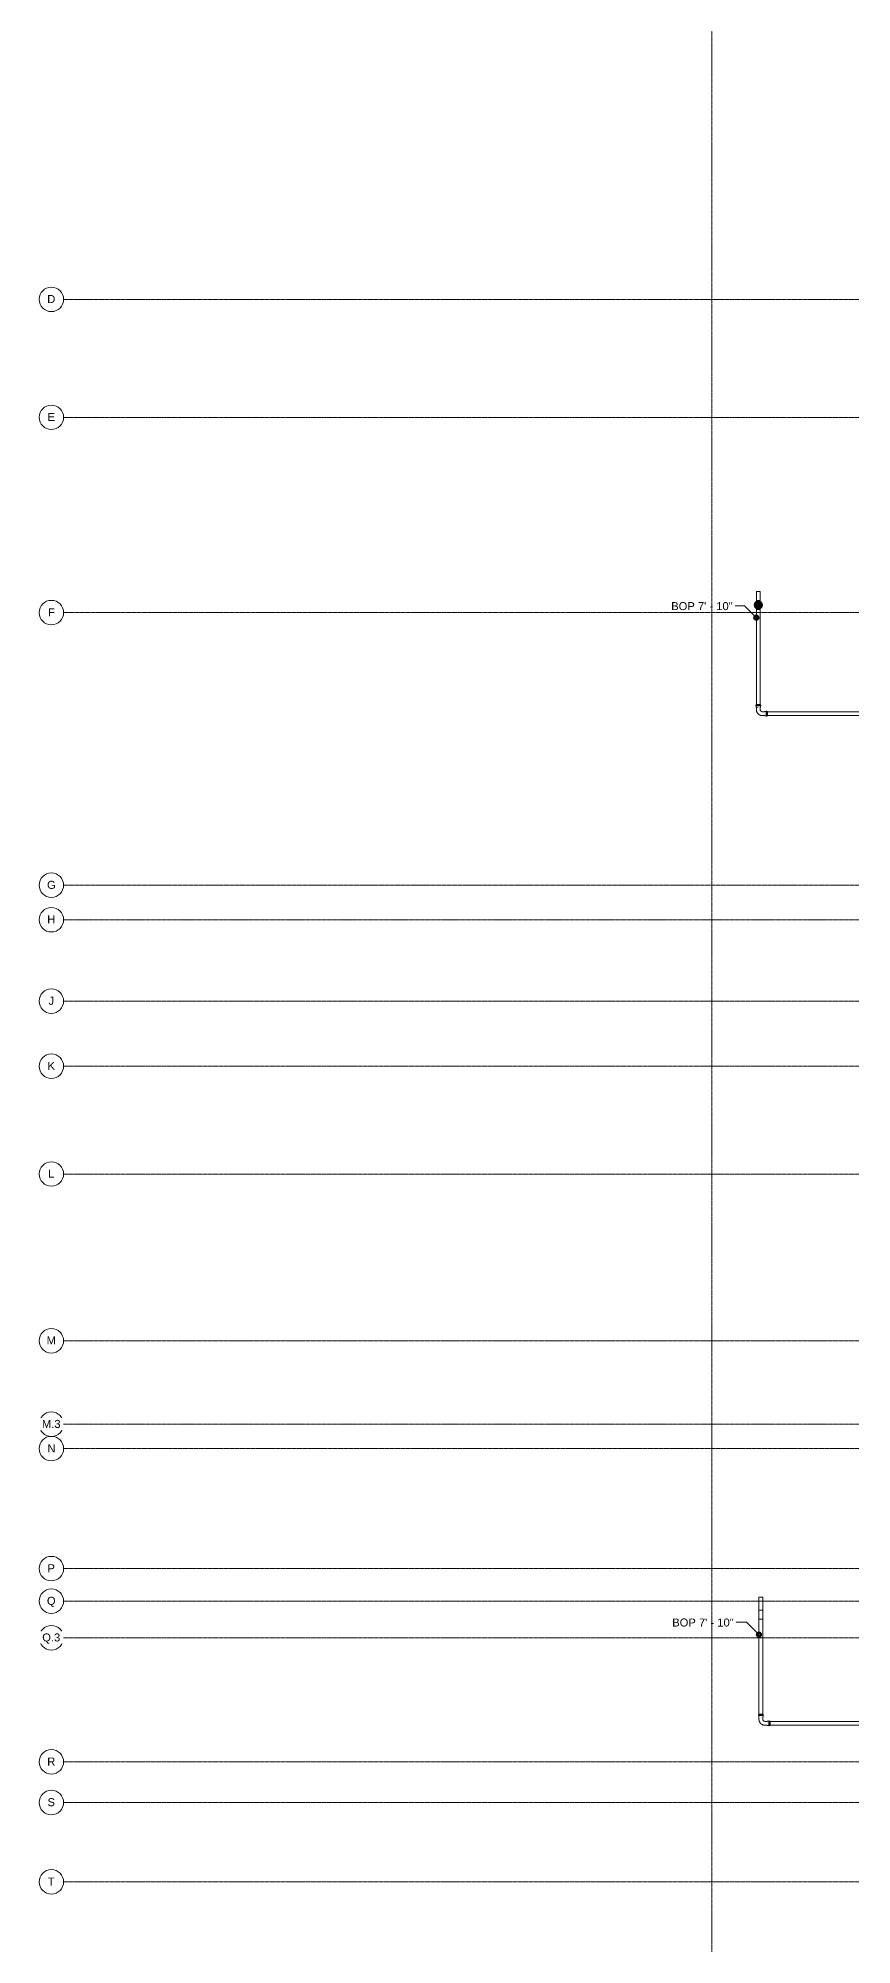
# Model space of a CAD drawing. Header units: inches. Extents: x -3679 to 241, y -496 to 1784.
# Drawn here: x -3679 to -3279, y 308 to 1245 of the extents above; entities that cross this region are included whole.
import ezdxf

# ---------------------------------------------------------------- set-up
doc = ezdxf.new("R2010")
doc.units = ezdxf.units.IN
doc.header["$MEASUREMENT"] = 0
doc.linetypes.add('Grid Line', pattern=[0.875, 0.5, -0.125, 0.125, -0.125])
for name, color, linetype, lineweight in [('A-ANNO-NOTE', 250, 'Continuous', 9), ('G-ANNO-DIMS', 251, 'Continuous', 9), ('P-PIPE', 1, 'Continuous', 9), ('S-GRID', 8, 'Continuous', 9), ('S-GRID-IDEN', 8, 'Continuous', 13)]:
    doc.layers.add(name, color=color, linetype=linetype, lineweight=lineweight)
doc.styles.add('Arial', font='arial.ttf', dxfattribs={"height": 3.934132})

# ---------------------------------------------------------------- blocks, each defined once
blk = doc.blocks.new('Victaulic-VicPress316-Elbow 90-45deg Style P568_P571 - Standard-V3-SECOND LEVEL')
at = {"layer": 'P-PIPE'}
for p, q in [((-4.17, 1.06), (-4.55, 1.06)), ((-4.55, 1.06), (-4.55, -1.06)), ((-4.17, -1.06), (-4.17, 1.06)), ((-3.29, 1.06), (-3.85, 1.06)), ((-3.85, -1.06), (-3.85, 1.06)), ((-2.02, 0.95), (-3.12, 0.95)), ((-3.07, 0.75), (-3.07, 0.77)), ((-3.07, 0.29), (-3.07, 0.31)), ((-1.06, 4.55), (-1.06, 4.17)), ((1.06, 4.55), (-1.06, 4.55)), ((-1.06, 4.17), (1.06, 4.17)), ((-1.06, 3.85), (-1.06, 3.29)), ((-1.06, 3.85), (1.06, 3.85)), ((-0.95, 3.13), (-0.95, 2.02)), ((-0.77, 3.07), (-0.75, 3.07)), ((-0.31, 3.07), (-0.29, 3.07)), ((0.29, 3.07), (0.31, 3.07)), ((0.75, 3.07), (0.77, 3.07)), ((0.95, 2.02), (0.95, 3.12)), ((1.06, 4.17), (1.06, 4.55)), ((1.06, 3.29), (1.06, 3.85)), ((-4.55, -1.06), (-4.17, -1.06)), ((-3.85, -1.06), (-3.29, -1.06)), ((-3.14, -0.95), (-2.02, -0.95)), ((-3.07, -0.31), (-3.07, -0.29)), ((-3.07, -0.77), (-3.07, -0.75))]:
    blk.add_line(p, q, dxfattribs=at)
at = {"layer": 'P-PIPE', "flags": 128}
for points in [[(-4.17, 1.06), (-4.17, 1.07), (-4.17, 1.07), (-4.17, 1.08), (-4.17, 1.09), (-4.17, 1.09), (-4.17, 1.1), (-4.17, 1.1), (-4.17, 1.11), (-4.16, 1.12), (-4.16, 1.12), (-4.16, 1.13), (-4.16, 1.13), (-4.15, 1.14), (-4.15, 1.15), (-4.15, 1.15), (-4.14, 1.16), (-4.14, 1.16), (-4.13, 1.17), (-4.13, 1.17), (-4.12, 1.18), (-4.12, 1.18), (-4.11, 1.19), (-4.11, 1.19), (-4.1, 1.19), (-4.1, 1.2), (-4.09, 1.2), (-4.09, 1.2), (-4.08, 1.21), (-4.08, 1.21), (-4.07, 1.21), (-4.06, 1.21), (-4.06, 1.22), (-4.05, 1.22), (-4.04, 1.22), (-4.04, 1.22), (-4.03, 1.22), (-4.02, 1.22), (-4.02, 1.22), (-4.01, 1.22), (-4.01, 1.22), (-4, 1.22), (-3.99, 1.22), (-3.99, 1.22), (-3.98, 1.22), (-3.97, 1.22), (-3.97, 1.22), (-3.96, 1.22), (-3.95, 1.21), (-3.95, 1.21), (-3.94, 1.21), (-3.94, 1.21), (-3.93, 1.2), (-3.92, 1.2), (-3.92, 1.2), (-3.91, 1.19), (-3.91, 1.19), (-3.9, 1.18), (-3.9, 1.18), (-3.89, 1.17), (-3.89, 1.17), (-3.88, 1.17), (-3.88, 1.16), (-3.88, 1.15), (-3.87, 1.15), (-3.87, 1.14), (-3.87, 1.14), (-3.86, 1.13), (-3.86, 1.13), (-3.86, 1.12), (-3.86, 1.11), (-3.85, 1.11), (-3.85, 1.1), (-3.85, 1.1), (-3.85, 1.09), (-3.85, 1.08), (-3.85, 1.08), (-3.85, 1.07), (-3.85, 1.06), (-3.85, 1.06)], [(-4.17, 1.06), (-4.17, 1.06), (-4.17, 1.06), (-4.17, 1.05), (-4.17, 1.05), (-4.17, 1.04), (-4.17, 1.03), (-4.17, 1.02), (-4.17, 1.01), (-4.17, 0.99), (-4.17, 0.98), (-4.17, 0.96), (-4.17, 0.94), (-4.17, 0.92), (-4.17, 0.9), (-4.17, 0.87), (-4.17, 0.85), (-4.17, 0.82), (-4.17, 0.8), (-4.17, 0.77), (-4.17, 0.74), (-4.17, 0.71), (-4.17, 0.67), (-4.17, 0.64), (-4.17, 0.61), (-4.17, 0.57), (-4.17, 0.54), (-4.17, 0.5), (-4.17, 0.46), (-4.17, 0.42), (-4.17, 0.38), (-4.17, 0.34), (-4.17, 0.3), (-4.17, 0.26), (-4.17, 0.22), (-4.17, 0.18), (-4.17, 0.14), (-4.17, 0.1), (-4.17, 0.05), (-4.17, 0.01), (-4.17, -0.03), (-4.17, -0.07), (-4.17, -0.12), (-4.17, -0.16), (-4.17, -0.2), (-4.17, -0.24), (-4.17, -0.28), (-4.17, -0.32), (-4.17, -0.36), (-4.17, -0.4), (-4.17, -0.44), (-4.17, -0.48), (-4.17, -0.52), (-4.17, -0.55), (-4.17, -0.59), (-4.17, -0.62), (-4.17, -0.66), (-4.17, -0.69), (-4.17, -0.72), (-4.17, -0.75), (-4.17, -0.78), (-4.17, -0.81), (-4.17, -0.84), (-4.17, -0.86), (-4.17, -0.88), (-4.17, -0.91), (-4.17, -0.93), (-4.17, -0.95), (-4.17, -0.97), (-4.17, -0.98), (-4.17, -1), (-4.17, -1.01), (-4.17, -1.02), (-4.17, -1.03), (-4.17, -1.04), (-4.17, -1.05), (-4.17, -1.05), (-4.17, -1.06), (-4.17, -1.06), (-4.17, -1.06)], [(-4.17, 1.02), (-4.17, 1.03), (-4.17, 1.04), (-4.17, 1.05), (-4.17, 1.05), (-4.17, 1.06), (-4.17, 1.06), (-4.17, 1.06)], [(-3.85, -1.06), (-3.85, -1.06), (-3.85, -1.06), (-3.85, -1.05), (-3.85, -1.05), (-3.85, -1.04), (-3.85, -1.03), (-3.85, -1.02), (-3.85, -1.01), (-3.85, -0.99), (-3.85, -0.98), (-3.85, -0.96), (-3.85, -0.94), (-3.85, -0.92), (-3.85, -0.9), (-3.85, -0.87), (-3.85, -0.85), (-3.85, -0.82), (-3.85, -0.8), (-3.85, -0.77), (-3.85, -0.74), (-3.85, -0.71), (-3.85, -0.67), (-3.85, -0.64), (-3.85, -0.61), (-3.85, -0.57), (-3.85, -0.54), (-3.85, -0.5), (-3.85, -0.46), (-3.85, -0.42), (-3.85, -0.38), (-3.85, -0.34), (-3.85, -0.3), (-3.85, -0.26), (-3.85, -0.22), (-3.85, -0.18), (-3.85, -0.14), (-3.85, -0.1), (-3.85, -0.05), (-3.85, -0.01), (-3.85, 0.03), (-3.85, 0.07), (-3.85, 0.12), (-3.85, 0.16), (-3.85, 0.2), (-3.85, 0.24), (-3.85, 0.28), (-3.85, 0.32), (-3.85, 0.36), (-3.85, 0.4), (-3.85, 0.44), (-3.85, 0.48), (-3.85, 0.52), (-3.85, 0.55), (-3.85, 0.59), (-3.85, 0.62), (-3.85, 0.66), (-3.85, 0.69), (-3.85, 0.72), (-3.85, 0.75), (-3.85, 0.78), (-3.85, 0.81), (-3.85, 0.84), (-3.85, 0.86), (-3.85, 0.88), (-3.85, 0.91), (-3.85, 0.93), (-3.85, 0.95), (-3.85, 0.97), (-3.85, 0.98), (-3.85, 1), (-3.85, 1.01), (-3.85, 1.02), (-3.85, 1.03), (-3.85, 1.04), (-3.85, 1.05), (-3.85, 1.05), (-3.85, 1.06), (-3.85, 1.06), (-3.85, 1.06)], [(-3.85, 1.06), (-3.85, 1.06), (-3.85, 1.06), (-3.85, 1.05), (-3.85, 1.05), (-3.85, 1.04), (-3.85, 1.03), (-3.85, 1.02)], [(-3.29, 1.06), (-3.28, 1.06), (-3.27, 1.06), (-3.26, 1.06), (-3.25, 1.06), (-3.23, 1.05), (-3.22, 1.05), (-3.21, 1.05), (-3.2, 1.05), (-3.19, 1.04), (-3.18, 1.04), (-3.17, 1.03), (-3.16, 1.03), (-3.15, 1.02), (-3.14, 1.02), (-3.14, 1.01), (-3.13, 1.01), (-3.12, 1), (-3.11, 0.99), (-3.1, 0.98), (-3.09, 0.98), (-3.09, 0.97), (-3.08, 0.96), (-3.07, 0.95), (-3.07, 0.95)], [(-0.95, 2.02), (-0.95, 1.97), (-0.95, 1.93), (-0.96, 1.89), (-0.96, 1.85), (-0.97, 1.8), (-0.98, 1.76), (-0.99, 1.72), (-1, 1.68), (-1.02, 1.64), (-1.03, 1.6), (-1.05, 1.56), (-1.07, 1.52), (-1.09, 1.49), (-1.11, 1.45), (-1.14, 1.41), (-1.16, 1.38), (-1.19, 1.35), (-1.21, 1.31), (-1.24, 1.28), (-1.27, 1.25), (-1.3, 1.22), (-1.34, 1.19), (-1.37, 1.17), (-1.4, 1.14), (-1.44, 1.12), (-1.48, 1.1), (-1.51, 1.08), (-1.55, 1.06), (-1.59, 1.04), (-1.63, 1.02), (-1.67, 1.01), (-1.71, 0.99), (-1.75, 0.98), (-1.79, 0.97), (-1.83, 0.97), (-1.88, 0.96), (-1.92, 0.95), (-1.96, 0.95), (-2, 0.95), (-2.02, 0.95)], [(-2.02, -0.95), (-1.9, -0.95), (-1.78, -0.94), (-1.66, -0.93), (-1.54, -0.91), (-1.43, -0.89), (-1.31, -0.87), (-1.2, -0.83), (-1.08, -0.8), (-0.97, -0.76), (-0.86, -0.72), (-0.75, -0.67), (-0.65, -0.61), (-0.54, -0.56), (-0.44, -0.5), (-0.34, -0.43), (-0.24, -0.36), (-0.15, -0.29), (-0.06, -0.21), (0.03, -0.13), (0.11, -0.05), (0.19, 0.04), (0.27, 0.13), (0.34, 0.22), (0.41, 0.31), (0.48, 0.41), (0.54, 0.51), (0.6, 0.62), (0.65, 0.72), (0.7, 0.83), (0.75, 0.94), (0.79, 1.05), (0.83, 1.17), (0.86, 1.28), (0.88, 1.39), (0.91, 1.51), (0.92, 1.63), (0.94, 1.75), (0.95, 1.86), (0.95, 1.98), (0.95, 2.02)], [(-1.06, 3.85), (-1.07, 3.85), (-1.07, 3.85), (-1.08, 3.85), (-1.09, 3.85), (-1.09, 3.85), (-1.1, 3.85), (-1.1, 3.85), (-1.11, 3.85), (-1.12, 3.86), (-1.12, 3.86), (-1.13, 3.86), (-1.13, 3.86), (-1.14, 3.87), (-1.15, 3.87), (-1.15, 3.87), (-1.16, 3.88), (-1.16, 3.88), (-1.17, 3.89), (-1.17, 3.89), (-1.18, 3.9), (-1.18, 3.9), (-1.19, 3.91), (-1.19, 3.91), (-1.19, 3.92), (-1.2, 3.92), (-1.2, 3.93), (-1.2, 3.93), (-1.21, 3.94), (-1.21, 3.94), (-1.21, 3.95), (-1.21, 3.96), (-1.22, 3.96), (-1.22, 3.97), (-1.22, 3.98), (-1.22, 3.98), (-1.22, 3.99), (-1.22, 4), (-1.22, 4), (-1.22, 4.01), (-1.22, 4.01), (-1.22, 4.02), (-1.22, 4.03), (-1.22, 4.03), (-1.22, 4.04), (-1.22, 4.05), (-1.22, 4.05), (-1.22, 4.06), (-1.21, 4.07), (-1.21, 4.07), (-1.21, 4.08), (-1.21, 4.08), (-1.2, 4.09), (-1.2, 4.1), (-1.2, 4.1), (-1.19, 4.11), (-1.19, 4.11), (-1.18, 4.12), (-1.18, 4.12), (-1.17, 4.13), (-1.17, 4.13), (-1.17, 4.14), (-1.16, 4.14), (-1.15, 4.14), (-1.15, 4.15), (-1.14, 4.15), (-1.14, 4.15), (-1.13, 4.16), (-1.13, 4.16), (-1.12, 4.16), (-1.11, 4.16), (-1.11, 4.17), (-1.1, 4.17), (-1.1, 4.17), (-1.09, 4.17), (-1.08, 4.17), (-1.08, 4.17), (-1.07, 4.17), (-1.06, 4.17), (-1.06, 4.17)], [(1.06, 4.17), (1.06, 4.17), (1.06, 4.17), (1.05, 4.17), (1.05, 4.17), (1.04, 4.17), (1.03, 4.17), (1.02, 4.17), (1.01, 4.17), (0.99, 4.17), (0.98, 4.17), (0.96, 4.17), (0.94, 4.17), (0.92, 4.17), (0.9, 4.17), (0.87, 4.17), (0.85, 4.17), (0.82, 4.17), (0.8, 4.17), (0.77, 4.17), (0.74, 4.17), (0.71, 4.17), (0.67, 4.17), (0.64, 4.17), (0.61, 4.17), (0.57, 4.17), (0.54, 4.17), (0.5, 4.17), (0.46, 4.17), (0.42, 4.17), (0.38, 4.17), (0.34, 4.17), (0.3, 4.17), (0.26, 4.17), (0.22, 4.17), (0.18, 4.17), (0.14, 4.17), (0.1, 4.17), (0.05, 4.17), (0.01, 4.17), (-0.03, 4.17), (-0.07, 4.17), (-0.12, 4.17), (-0.16, 4.17), (-0.2, 4.17), (-0.24, 4.17), (-0.28, 4.17), (-0.32, 4.17), (-0.36, 4.17), (-0.4, 4.17), (-0.44, 4.17), (-0.48, 4.17), (-0.52, 4.17), (-0.55, 4.17), (-0.59, 4.17), (-0.62, 4.17), (-0.66, 4.17), (-0.69, 4.17), (-0.72, 4.17), (-0.75, 4.17), (-0.78, 4.17), (-0.81, 4.17), (-0.84, 4.17), (-0.86, 4.17), (-0.88, 4.17), (-0.91, 4.17), (-0.93, 4.17), (-0.95, 4.17), (-0.97, 4.17), (-0.98, 4.17), (-1, 4.17), (-1.01, 4.17), (-1.02, 4.17), (-1.03, 4.17), (-1.04, 4.17), (-1.05, 4.17), (-1.05, 4.17), (-1.06, 4.17), (-1.06, 4.17), (-1.06, 4.17)], [(-1.06, 4.17), (-1.06, 4.17), (-1.06, 4.17), (-1.05, 4.17), (-1.05, 4.17), (-1.04, 4.17), (-1.03, 4.17), (-1.02, 4.17)], [(-1.06, 3.85), (-1.06, 3.85), (-1.06, 3.85), (-1.05, 3.85), (-1.05, 3.85), (-1.04, 3.85), (-1.03, 3.85), (-1.02, 3.85), (-1.01, 3.85), (-0.99, 3.85), (-0.98, 3.85), (-0.96, 3.85), (-0.94, 3.85), (-0.92, 3.85), (-0.9, 3.85), (-0.87, 3.85), (-0.85, 3.85), (-0.82, 3.85), (-0.8, 3.85), (-0.77, 3.85), (-0.74, 3.85), (-0.71, 3.85), (-0.67, 3.85), (-0.64, 3.85), (-0.61, 3.85), (-0.57, 3.85), (-0.54, 3.85), (-0.5, 3.85), (-0.46, 3.85), (-0.42, 3.85), (-0.38, 3.85), (-0.34, 3.85), (-0.3, 3.85), (-0.26, 3.85), (-0.22, 3.85), (-0.18, 3.85), (-0.14, 3.85), (-0.1, 3.85), (-0.05, 3.85), (-0.01, 3.85), (0.03, 3.85), (0.07, 3.85), (0.12, 3.85), (0.16, 3.85), (0.2, 3.85), (0.24, 3.85), (0.28, 3.85), (0.32, 3.85), (0.36, 3.85), (0.4, 3.85), (0.44, 3.85), (0.48, 3.85), (0.52, 3.85), (0.55, 3.85), (0.59, 3.85), (0.62, 3.85), (0.66, 3.85), (0.69, 3.85), (0.72, 3.85), (0.75, 3.85), (0.78, 3.85), (0.81, 3.85), (0.84, 3.85), (0.86, 3.85), (0.88, 3.85), (0.91, 3.85), (0.93, 3.85), (0.95, 3.85), (0.97, 3.85), (0.98, 3.85), (1, 3.85), (1.01, 3.85), (1.02, 3.85), (1.03, 3.85), (1.04, 3.85), (1.05, 3.85), (1.05, 3.85), (1.06, 3.85), (1.06, 3.85), (1.06, 3.85)], [(-1.02, 3.85), (-1.03, 3.85), (-1.04, 3.85), (-1.05, 3.85), (-1.05, 3.85), (-1.06, 3.85), (-1.06, 3.85), (-1.06, 3.85)], [(-0.95, 3.07), (-0.96, 3.08), (-0.97, 3.08), (-0.97, 3.09), (-0.98, 3.1), (-0.99, 3.11), (-1, 3.12), (-1, 3.12), (-1.01, 3.13), (-1.02, 3.14), (-1.02, 3.15), (-1.03, 3.16), (-1.03, 3.17), (-1.04, 3.18), (-1.04, 3.19), (-1.04, 3.2), (-1.05, 3.21), (-1.05, 3.22), (-1.05, 3.23), (-1.06, 3.24), (-1.06, 3.25), (-1.06, 3.27), (-1.06, 3.28), (-1.06, 3.29), (-1.06, 3.29)], [(1.06, 3.29), (1.06, 3.28), (1.06, 3.27), (1.06, 3.26), (1.06, 3.25), (1.05, 3.23), (1.05, 3.22), (1.05, 3.21), (1.05, 3.2), (1.04, 3.19), (1.04, 3.18), (1.03, 3.17), (1.03, 3.16), (1.02, 3.15), (1.02, 3.14), (1.01, 3.14), (1.01, 3.13), (1, 3.12), (0.99, 3.11), (0.98, 3.1), (0.98, 3.09), (0.97, 3.09), (0.96, 3.08), (0.95, 3.07), (0.95, 3.07)], [(1.02, 4.17), (1.03, 4.17), (1.04, 4.17), (1.05, 4.17), (1.05, 4.17), (1.06, 4.17), (1.06, 4.17), (1.06, 4.17)], [(1.06, 3.85), (1.06, 3.85), (1.06, 3.85), (1.05, 3.85), (1.05, 3.85), (1.04, 3.85), (1.03, 3.85), (1.02, 3.85)], [(1.06, 4.17), (1.07, 4.17), (1.07, 4.17), (1.08, 4.17), (1.09, 4.17), (1.09, 4.17), (1.1, 4.17), (1.1, 4.17), (1.11, 4.17), (1.12, 4.16), (1.12, 4.16), (1.13, 4.16), (1.13, 4.16), (1.14, 4.15), (1.15, 4.15), (1.15, 4.15), (1.16, 4.14), (1.16, 4.14), (1.17, 4.13), (1.17, 4.13), (1.18, 4.12), (1.18, 4.12), (1.19, 4.11), (1.19, 4.11), (1.19, 4.1), (1.2, 4.1), (1.2, 4.09), (1.2, 4.09), (1.21, 4.08), (1.21, 4.08), (1.21, 4.07), (1.21, 4.06), (1.22, 4.06), (1.22, 4.05), (1.22, 4.04), (1.22, 4.04), (1.22, 4.03), (1.22, 4.02), (1.22, 4.02), (1.22, 4.01), (1.22, 4.01), (1.22, 4), (1.22, 3.99), (1.22, 3.99), (1.22, 3.98), (1.22, 3.97), (1.22, 3.97), (1.22, 3.96), (1.21, 3.95), (1.21, 3.95), (1.21, 3.94), (1.21, 3.94), (1.2, 3.93), (1.2, 3.92), (1.2, 3.92), (1.19, 3.91), (1.19, 3.91), (1.18, 3.9), (1.18, 3.9), (1.17, 3.89), (1.17, 3.89), (1.17, 3.88), (1.16, 3.88), (1.15, 3.88), (1.15, 3.87), (1.14, 3.87), (1.14, 3.87), (1.13, 3.86), (1.13, 3.86), (1.12, 3.86), (1.11, 3.86), (1.11, 3.85), (1.1, 3.85), (1.1, 3.85), (1.09, 3.85), (1.08, 3.85), (1.08, 3.85), (1.07, 3.85), (1.06, 3.85), (1.06, 3.85)], [(-4.17, -1.06), (-4.17, -1.06), (-4.17, -1.06), (-4.17, -1.05), (-4.17, -1.05), (-4.17, -1.04), (-4.17, -1.03), (-4.17, -1.02)], [(-3.85, -1.06), (-3.85, -1.07), (-3.85, -1.07), (-3.85, -1.08), (-3.85, -1.09), (-3.85, -1.09), (-3.85, -1.1), (-3.85, -1.1), (-3.85, -1.11), (-3.86, -1.12), (-3.86, -1.12), (-3.86, -1.13), (-3.86, -1.13), (-3.87, -1.14), (-3.87, -1.15), (-3.87, -1.15), (-3.88, -1.16), (-3.88, -1.16), (-3.89, -1.17), (-3.89, -1.17), (-3.9, -1.18), (-3.9, -1.18), (-3.91, -1.19), (-3.91, -1.19), (-3.92, -1.19), (-3.92, -1.2), (-3.93, -1.2), (-3.93, -1.2), (-3.94, -1.21), (-3.94, -1.21), (-3.95, -1.21), (-3.96, -1.21), (-3.96, -1.22), (-3.97, -1.22), (-3.98, -1.22), (-3.98, -1.22), (-3.99, -1.22), (-4, -1.22), (-4, -1.22), (-4.01, -1.22), (-4.01, -1.22), (-4.02, -1.22), (-4.03, -1.22), (-4.03, -1.22), (-4.04, -1.22), (-4.05, -1.22), (-4.05, -1.22), (-4.06, -1.22), (-4.07, -1.21), (-4.07, -1.21), (-4.08, -1.21), (-4.08, -1.21), (-4.09, -1.2), (-4.1, -1.2), (-4.1, -1.2), (-4.11, -1.19), (-4.11, -1.19), (-4.12, -1.18), (-4.12, -1.18), (-4.13, -1.17), (-4.13, -1.17), (-4.14, -1.17), (-4.14, -1.16), (-4.14, -1.15), (-4.15, -1.15), (-4.15, -1.14), (-4.15, -1.14), (-4.16, -1.13), (-4.16, -1.13), (-4.16, -1.12), (-4.16, -1.11), (-4.17, -1.11), (-4.17, -1.1), (-4.17, -1.1), (-4.17, -1.09), (-4.17, -1.08), (-4.17, -1.08), (-4.17, -1.07), (-4.17, -1.06), (-4.17, -1.06)], [(-3.85, -1.02), (-3.85, -1.03), (-3.85, -1.04), (-3.85, -1.05), (-3.85, -1.05), (-3.85, -1.06), (-3.85, -1.06), (-3.85, -1.06)], [(-3.07, -0.95), (-3.08, -0.96), (-3.08, -0.97), (-3.09, -0.97), (-3.1, -0.98), (-3.11, -0.99), (-3.12, -1), (-3.12, -1), (-3.13, -1.01), (-3.14, -1.02), (-3.15, -1.02), (-3.16, -1.03), (-3.17, -1.03), (-3.18, -1.04), (-3.19, -1.04), (-3.2, -1.04), (-3.21, -1.05), (-3.22, -1.05), (-3.23, -1.05), (-3.24, -1.06), (-3.25, -1.06), (-3.27, -1.06), (-3.28, -1.06), (-3.29, -1.06), (-3.29, -1.06)]]:
    blk.add_lwpolyline(points, dxfattribs=at)
blk = doc.blocks.new('Victaulic-VicPress316-Elbow 90-45deg Style P568_P571 - Standard-V9-SECOND LEVEL')
at = {"layer": 'P-PIPE'}
for p, q in [((-4.17, 1.06), (-4.55, 1.06)), ((-4.55, 1.06), (-4.55, -1.06)), ((-4.17, -1.06), (-4.17, 1.06)), ((-3.29, 1.06), (-3.85, 1.06)), ((-3.85, -1.06), (-3.85, 1.06)), ((-2.02, 0.95), (-3.12, 0.95)), ((-3.07, 0.75), (-3.07, 0.77)), ((-3.07, 0.29), (-3.07, 0.31)), ((-1.06, 4.55), (-1.06, 4.17)), ((1.06, 4.55), (-1.06, 4.55)), ((-1.06, 4.17), (1.06, 4.17)), ((-1.06, 3.85), (-1.06, 3.29)), ((-1.06, 3.85), (1.06, 3.85)), ((-0.95, 3.14), (-0.95, 2.02)), ((-0.77, 3.07), (-0.75, 3.07)), ((-0.31, 3.07), (-0.29, 3.07)), ((0.29, 3.07), (0.31, 3.07)), ((0.75, 3.07), (0.77, 3.07)), ((0.95, 2.02), (0.95, 3.12)), ((1.06, 4.17), (1.06, 4.55)), ((1.06, 3.29), (1.06, 3.85)), ((-4.55, -1.06), (-4.17, -1.06)), ((-3.85, -1.06), (-3.29, -1.06)), ((-3.14, -0.95), (-2.02, -0.95)), ((-3.07, -0.31), (-3.07, -0.29)), ((-3.07, -0.77), (-3.07, -0.75))]:
    blk.add_line(p, q, dxfattribs=at)
at = {"layer": 'P-PIPE', "flags": 128}
for points in [[(-4.17, 1.06), (-4.17, 1.07), (-4.17, 1.07), (-4.17, 1.08), (-4.17, 1.09), (-4.17, 1.09), (-4.17, 1.1), (-4.17, 1.1), (-4.17, 1.11), (-4.16, 1.12), (-4.16, 1.12), (-4.16, 1.13), (-4.16, 1.13), (-4.15, 1.14), (-4.15, 1.15), (-4.15, 1.15), (-4.14, 1.16), (-4.14, 1.16), (-4.13, 1.17), (-4.13, 1.17), (-4.12, 1.18), (-4.12, 1.18), (-4.11, 1.19), (-4.11, 1.19), (-4.1, 1.19), (-4.1, 1.2), (-4.09, 1.2), (-4.09, 1.2), (-4.08, 1.21), (-4.08, 1.21), (-4.07, 1.21), (-4.06, 1.21), (-4.06, 1.22), (-4.05, 1.22), (-4.04, 1.22), (-4.04, 1.22), (-4.03, 1.22), (-4.02, 1.22), (-4.02, 1.22), (-4.01, 1.22), (-4.01, 1.22), (-4, 1.22), (-3.99, 1.22), (-3.99, 1.22), (-3.98, 1.22), (-3.97, 1.22), (-3.97, 1.22), (-3.96, 1.22), (-3.95, 1.21), (-3.95, 1.21), (-3.94, 1.21), (-3.94, 1.21), (-3.93, 1.2), (-3.92, 1.2), (-3.92, 1.2), (-3.91, 1.19), (-3.91, 1.19), (-3.9, 1.18), (-3.9, 1.18), (-3.89, 1.17), (-3.89, 1.17), (-3.88, 1.17), (-3.88, 1.16), (-3.88, 1.15), (-3.87, 1.15), (-3.87, 1.14), (-3.87, 1.14), (-3.86, 1.13), (-3.86, 1.13), (-3.86, 1.12), (-3.86, 1.11), (-3.85, 1.11), (-3.85, 1.1), (-3.85, 1.1), (-3.85, 1.09), (-3.85, 1.08), (-3.85, 1.08), (-3.85, 1.07), (-3.85, 1.06), (-3.85, 1.06)], [(-4.17, 1.06), (-4.17, 1.06), (-4.17, 1.06), (-4.17, 1.05), (-4.17, 1.05), (-4.17, 1.04), (-4.17, 1.03), (-4.17, 1.02), (-4.17, 1.01), (-4.17, 0.99), (-4.17, 0.98), (-4.17, 0.96), (-4.17, 0.94), (-4.17, 0.92), (-4.17, 0.9), (-4.17, 0.87), (-4.17, 0.85), (-4.17, 0.82), (-4.17, 0.8), (-4.17, 0.77), (-4.17, 0.74), (-4.17, 0.71), (-4.17, 0.67), (-4.17, 0.64), (-4.17, 0.61), (-4.17, 0.57), (-4.17, 0.54), (-4.17, 0.5), (-4.17, 0.46), (-4.17, 0.42), (-4.17, 0.38), (-4.17, 0.34), (-4.17, 0.3), (-4.17, 0.26), (-4.17, 0.22), (-4.17, 0.18), (-4.17, 0.14), (-4.17, 0.1), (-4.17, 0.05), (-4.17, 0.01), (-4.17, -0.03), (-4.17, -0.07), (-4.17, -0.12), (-4.17, -0.16), (-4.17, -0.2), (-4.17, -0.24), (-4.17, -0.28), (-4.17, -0.32), (-4.17, -0.36), (-4.17, -0.4), (-4.17, -0.44), (-4.17, -0.48), (-4.17, -0.52), (-4.17, -0.55), (-4.17, -0.59), (-4.17, -0.62), (-4.17, -0.66), (-4.17, -0.69), (-4.17, -0.72), (-4.17, -0.75), (-4.17, -0.78), (-4.17, -0.81), (-4.17, -0.84), (-4.17, -0.86), (-4.17, -0.88), (-4.17, -0.91), (-4.17, -0.93), (-4.17, -0.95), (-4.17, -0.97), (-4.17, -0.98), (-4.17, -1), (-4.17, -1.01), (-4.17, -1.02), (-4.17, -1.03), (-4.17, -1.04), (-4.17, -1.05), (-4.17, -1.05), (-4.17, -1.06), (-4.17, -1.06), (-4.17, -1.06)], [(-4.17, 1.02), (-4.17, 1.03), (-4.17, 1.04), (-4.17, 1.05), (-4.17, 1.05), (-4.17, 1.06), (-4.17, 1.06), (-4.17, 1.06)], [(-3.85, -1.06), (-3.85, -1.06), (-3.85, -1.06), (-3.85, -1.05), (-3.85, -1.05), (-3.85, -1.04), (-3.85, -1.03), (-3.85, -1.02), (-3.85, -1.01), (-3.85, -0.99), (-3.85, -0.98), (-3.85, -0.96), (-3.85, -0.94), (-3.85, -0.92), (-3.85, -0.9), (-3.85, -0.87), (-3.85, -0.85), (-3.85, -0.82), (-3.85, -0.8), (-3.85, -0.77), (-3.85, -0.74), (-3.85, -0.71), (-3.85, -0.67), (-3.85, -0.64), (-3.85, -0.61), (-3.85, -0.57), (-3.85, -0.54), (-3.85, -0.5), (-3.85, -0.46), (-3.85, -0.42), (-3.85, -0.38), (-3.85, -0.34), (-3.85, -0.3), (-3.85, -0.26), (-3.85, -0.22), (-3.85, -0.18), (-3.85, -0.14), (-3.85, -0.1), (-3.85, -0.05), (-3.85, -0.01), (-3.85, 0.03), (-3.85, 0.07), (-3.85, 0.12), (-3.85, 0.16), (-3.85, 0.2), (-3.85, 0.24), (-3.85, 0.28), (-3.85, 0.32), (-3.85, 0.36), (-3.85, 0.4), (-3.85, 0.44), (-3.85, 0.48), (-3.85, 0.52), (-3.85, 0.55), (-3.85, 0.59), (-3.85, 0.62), (-3.85, 0.66), (-3.85, 0.69), (-3.85, 0.72), (-3.85, 0.75), (-3.85, 0.78), (-3.85, 0.81), (-3.85, 0.84), (-3.85, 0.86), (-3.85, 0.88), (-3.85, 0.91), (-3.85, 0.93), (-3.85, 0.95), (-3.85, 0.97), (-3.85, 0.98), (-3.85, 1), (-3.85, 1.01), (-3.85, 1.02), (-3.85, 1.03), (-3.85, 1.04), (-3.85, 1.05), (-3.85, 1.05), (-3.85, 1.06), (-3.85, 1.06), (-3.85, 1.06)], [(-3.85, 1.06), (-3.85, 1.06), (-3.85, 1.06), (-3.85, 1.05), (-3.85, 1.05), (-3.85, 1.04), (-3.85, 1.03), (-3.85, 1.02)], [(-3.29, 1.06), (-3.28, 1.06), (-3.27, 1.06), (-3.26, 1.06), (-3.25, 1.06), (-3.23, 1.05), (-3.22, 1.05), (-3.21, 1.05), (-3.2, 1.05), (-3.19, 1.04), (-3.18, 1.04), (-3.17, 1.03), (-3.16, 1.03), (-3.15, 1.02), (-3.14, 1.02), (-3.14, 1.01), (-3.13, 1.01), (-3.12, 1), (-3.11, 0.99), (-3.1, 0.98), (-3.09, 0.98), (-3.09, 0.97), (-3.08, 0.96), (-3.07, 0.95), (-3.07, 0.95)], [(-0.95, 2.02), (-0.95, 1.97), (-0.95, 1.93), (-0.96, 1.89), (-0.96, 1.85), (-0.97, 1.8), (-0.98, 1.76), (-0.99, 1.72), (-1, 1.68), (-1.02, 1.64), (-1.03, 1.6), (-1.05, 1.56), (-1.07, 1.52), (-1.09, 1.49), (-1.11, 1.45), (-1.14, 1.41), (-1.16, 1.38), (-1.19, 1.35), (-1.21, 1.31), (-1.24, 1.28), (-1.27, 1.25), (-1.3, 1.22), (-1.34, 1.19), (-1.37, 1.17), (-1.4, 1.14), (-1.44, 1.12), (-1.48, 1.1), (-1.51, 1.08), (-1.55, 1.06), (-1.59, 1.04), (-1.63, 1.02), (-1.67, 1.01), (-1.71, 0.99), (-1.75, 0.98), (-1.79, 0.97), (-1.83, 0.97), (-1.88, 0.96), (-1.92, 0.95), (-1.96, 0.95), (-2, 0.95), (-2.02, 0.95)], [(-2.02, -0.95), (-1.9, -0.95), (-1.78, -0.94), (-1.66, -0.93), (-1.54, -0.91), (-1.43, -0.89), (-1.31, -0.87), (-1.2, -0.83), (-1.08, -0.8), (-0.97, -0.76), (-0.86, -0.72), (-0.75, -0.67), (-0.65, -0.61), (-0.54, -0.56), (-0.44, -0.5), (-0.34, -0.43), (-0.24, -0.36), (-0.15, -0.29), (-0.06, -0.21), (0.03, -0.13), (0.11, -0.05), (0.19, 0.04), (0.27, 0.13), (0.34, 0.22), (0.41, 0.31), (0.48, 0.41), (0.54, 0.51), (0.6, 0.62), (0.65, 0.72), (0.7, 0.83), (0.75, 0.94), (0.79, 1.05), (0.83, 1.17), (0.86, 1.28), (0.88, 1.39), (0.91, 1.51), (0.92, 1.63), (0.94, 1.75), (0.95, 1.86), (0.95, 1.98), (0.95, 2.02)], [(-1.06, 3.85), (-1.07, 3.85), (-1.07, 3.85), (-1.08, 3.85), (-1.09, 3.85), (-1.09, 3.85), (-1.1, 3.85), (-1.1, 3.85), (-1.11, 3.85), (-1.12, 3.86), (-1.12, 3.86), (-1.13, 3.86), (-1.13, 3.86), (-1.14, 3.87), (-1.15, 3.87), (-1.15, 3.87), (-1.16, 3.88), (-1.16, 3.88), (-1.17, 3.89), (-1.17, 3.89), (-1.18, 3.9), (-1.18, 3.9), (-1.19, 3.91), (-1.19, 3.91), (-1.19, 3.92), (-1.2, 3.92), (-1.2, 3.93), (-1.2, 3.93), (-1.21, 3.94), (-1.21, 3.94), (-1.21, 3.95), (-1.21, 3.96), (-1.22, 3.96), (-1.22, 3.97), (-1.22, 3.98), (-1.22, 3.98), (-1.22, 3.99), (-1.22, 4), (-1.22, 4), (-1.22, 4.01), (-1.22, 4.01), (-1.22, 4.02), (-1.22, 4.03), (-1.22, 4.03), (-1.22, 4.04), (-1.22, 4.05), (-1.22, 4.05), (-1.22, 4.06), (-1.21, 4.07), (-1.21, 4.07), (-1.21, 4.08), (-1.21, 4.08), (-1.2, 4.09), (-1.2, 4.1), (-1.2, 4.1), (-1.19, 4.11), (-1.19, 4.11), (-1.18, 4.12), (-1.18, 4.12), (-1.17, 4.13), (-1.17, 4.13), (-1.17, 4.14), (-1.16, 4.14), (-1.15, 4.14), (-1.15, 4.15), (-1.14, 4.15), (-1.14, 4.15), (-1.13, 4.16), (-1.13, 4.16), (-1.12, 4.16), (-1.11, 4.16), (-1.11, 4.17), (-1.1, 4.17), (-1.1, 4.17), (-1.09, 4.17), (-1.08, 4.17), (-1.08, 4.17), (-1.07, 4.17), (-1.06, 4.17), (-1.06, 4.17)], [(1.06, 4.17), (1.06, 4.17), (1.06, 4.17), (1.05, 4.17), (1.05, 4.17), (1.04, 4.17), (1.03, 4.17), (1.02, 4.17), (1.01, 4.17), (0.99, 4.17), (0.98, 4.17), (0.96, 4.17), (0.94, 4.17), (0.92, 4.17), (0.9, 4.17), (0.87, 4.17), (0.85, 4.17), (0.82, 4.17), (0.8, 4.17), (0.77, 4.17), (0.74, 4.17), (0.71, 4.17), (0.67, 4.17), (0.64, 4.17), (0.61, 4.17), (0.57, 4.17), (0.54, 4.17), (0.5, 4.17), (0.46, 4.17), (0.42, 4.17), (0.38, 4.17), (0.34, 4.17), (0.3, 4.17), (0.26, 4.17), (0.22, 4.17), (0.18, 4.17), (0.14, 4.17), (0.1, 4.17), (0.05, 4.17), (0.01, 4.17), (-0.03, 4.17), (-0.07, 4.17), (-0.12, 4.17), (-0.16, 4.17), (-0.2, 4.17), (-0.24, 4.17), (-0.28, 4.17), (-0.32, 4.17), (-0.36, 4.17), (-0.4, 4.17), (-0.44, 4.17), (-0.48, 4.17), (-0.52, 4.17), (-0.55, 4.17), (-0.59, 4.17), (-0.62, 4.17), (-0.66, 4.17), (-0.69, 4.17), (-0.72, 4.17), (-0.75, 4.17), (-0.78, 4.17), (-0.81, 4.17), (-0.84, 4.17), (-0.86, 4.17), (-0.88, 4.17), (-0.91, 4.17), (-0.93, 4.17), (-0.95, 4.17), (-0.97, 4.17), (-0.98, 4.17), (-1, 4.17), (-1.01, 4.17), (-1.02, 4.17), (-1.03, 4.17), (-1.04, 4.17), (-1.05, 4.17), (-1.05, 4.17), (-1.06, 4.17), (-1.06, 4.17), (-1.06, 4.17)], [(-1.06, 4.17), (-1.06, 4.17), (-1.06, 4.17), (-1.05, 4.17), (-1.05, 4.17), (-1.04, 4.17), (-1.03, 4.17), (-1.02, 4.17)], [(-1.06, 3.85), (-1.06, 3.85), (-1.06, 3.85), (-1.05, 3.85), (-1.05, 3.85), (-1.04, 3.85), (-1.03, 3.85), (-1.02, 3.85), (-1.01, 3.85), (-0.99, 3.85), (-0.98, 3.85), (-0.96, 3.85), (-0.94, 3.85), (-0.92, 3.85), (-0.9, 3.85), (-0.87, 3.85), (-0.85, 3.85), (-0.82, 3.85), (-0.8, 3.85), (-0.77, 3.85), (-0.74, 3.85), (-0.71, 3.85), (-0.67, 3.85), (-0.64, 3.85), (-0.61, 3.85), (-0.57, 3.85), (-0.54, 3.85), (-0.5, 3.85), (-0.46, 3.85), (-0.42, 3.85), (-0.38, 3.85), (-0.34, 3.85), (-0.3, 3.85), (-0.26, 3.85), (-0.22, 3.85), (-0.18, 3.85), (-0.14, 3.85), (-0.1, 3.85), (-0.05, 3.85), (-0.01, 3.85), (0.03, 3.85), (0.07, 3.85), (0.12, 3.85), (0.16, 3.85), (0.2, 3.85), (0.24, 3.85), (0.28, 3.85), (0.32, 3.85), (0.36, 3.85), (0.4, 3.85), (0.44, 3.85), (0.48, 3.85), (0.52, 3.85), (0.55, 3.85), (0.59, 3.85), (0.62, 3.85), (0.66, 3.85), (0.69, 3.85), (0.72, 3.85), (0.75, 3.85), (0.78, 3.85), (0.81, 3.85), (0.84, 3.85), (0.86, 3.85), (0.88, 3.85), (0.91, 3.85), (0.93, 3.85), (0.95, 3.85), (0.97, 3.85), (0.98, 3.85), (1, 3.85), (1.01, 3.85), (1.02, 3.85), (1.03, 3.85), (1.04, 3.85), (1.05, 3.85), (1.05, 3.85), (1.06, 3.85), (1.06, 3.85), (1.06, 3.85)], [(-1.02, 3.85), (-1.03, 3.85), (-1.04, 3.85), (-1.05, 3.85), (-1.05, 3.85), (-1.06, 3.85), (-1.06, 3.85), (-1.06, 3.85)], [(-0.95, 3.07), (-0.96, 3.08), (-0.97, 3.08), (-0.97, 3.09), (-0.98, 3.1), (-0.99, 3.11), (-1, 3.12), (-1, 3.12), (-1.01, 3.13), (-1.02, 3.14), (-1.02, 3.15), (-1.03, 3.16), (-1.03, 3.17), (-1.04, 3.18), (-1.04, 3.19), (-1.04, 3.2), (-1.05, 3.21), (-1.05, 3.22), (-1.05, 3.23), (-1.06, 3.24), (-1.06, 3.25), (-1.06, 3.27), (-1.06, 3.28), (-1.06, 3.29), (-1.06, 3.29)], [(1.06, 3.29), (1.06, 3.28), (1.06, 3.27), (1.06, 3.26), (1.06, 3.25), (1.05, 3.23), (1.05, 3.22), (1.05, 3.21), (1.05, 3.2), (1.04, 3.19), (1.04, 3.18), (1.03, 3.17), (1.03, 3.16), (1.02, 3.15), (1.02, 3.14), (1.01, 3.14), (1.01, 3.13), (1, 3.12), (0.99, 3.11), (0.98, 3.1), (0.98, 3.09), (0.97, 3.09), (0.96, 3.08), (0.95, 3.07), (0.95, 3.07)], [(1.02, 4.17), (1.03, 4.17), (1.04, 4.17), (1.05, 4.17), (1.05, 4.17), (1.06, 4.17), (1.06, 4.17), (1.06, 4.17)], [(1.06, 3.85), (1.06, 3.85), (1.06, 3.85), (1.05, 3.85), (1.05, 3.85), (1.04, 3.85), (1.03, 3.85), (1.02, 3.85)], [(1.06, 4.17), (1.07, 4.17), (1.07, 4.17), (1.08, 4.17), (1.09, 4.17), (1.09, 4.17), (1.1, 4.17), (1.1, 4.17), (1.11, 4.17), (1.12, 4.16), (1.12, 4.16), (1.13, 4.16), (1.13, 4.16), (1.14, 4.15), (1.15, 4.15), (1.15, 4.15), (1.16, 4.14), (1.16, 4.14), (1.17, 4.13), (1.17, 4.13), (1.18, 4.12), (1.18, 4.12), (1.19, 4.11), (1.19, 4.11), (1.19, 4.1), (1.2, 4.1), (1.2, 4.09), (1.2, 4.09), (1.21, 4.08), (1.21, 4.08), (1.21, 4.07), (1.21, 4.06), (1.22, 4.06), (1.22, 4.05), (1.22, 4.04), (1.22, 4.04), (1.22, 4.03), (1.22, 4.02), (1.22, 4.02), (1.22, 4.01), (1.22, 4.01), (1.22, 4), (1.22, 3.99), (1.22, 3.99), (1.22, 3.98), (1.22, 3.97), (1.22, 3.97), (1.22, 3.96), (1.21, 3.95), (1.21, 3.95), (1.21, 3.94), (1.21, 3.94), (1.2, 3.93), (1.2, 3.92), (1.2, 3.92), (1.19, 3.91), (1.19, 3.91), (1.18, 3.9), (1.18, 3.9), (1.17, 3.89), (1.17, 3.89), (1.17, 3.88), (1.16, 3.88), (1.15, 3.88), (1.15, 3.87), (1.14, 3.87), (1.14, 3.87), (1.13, 3.86), (1.13, 3.86), (1.12, 3.86), (1.11, 3.86), (1.11, 3.85), (1.1, 3.85), (1.1, 3.85), (1.09, 3.85), (1.08, 3.85), (1.08, 3.85), (1.07, 3.85), (1.06, 3.85), (1.06, 3.85)], [(-4.17, -1.06), (-4.17, -1.06), (-4.17, -1.06), (-4.17, -1.05), (-4.17, -1.05), (-4.17, -1.04), (-4.17, -1.03), (-4.17, -1.02)], [(-3.85, -1.06), (-3.85, -1.07), (-3.85, -1.07), (-3.85, -1.08), (-3.85, -1.09), (-3.85, -1.09), (-3.85, -1.1), (-3.85, -1.1), (-3.85, -1.11), (-3.86, -1.12), (-3.86, -1.12), (-3.86, -1.13), (-3.86, -1.13), (-3.87, -1.14), (-3.87, -1.15), (-3.87, -1.15), (-3.88, -1.16), (-3.88, -1.16), (-3.89, -1.17), (-3.89, -1.17), (-3.9, -1.18), (-3.9, -1.18), (-3.91, -1.19), (-3.91, -1.19), (-3.92, -1.19), (-3.92, -1.2), (-3.93, -1.2), (-3.93, -1.2), (-3.94, -1.21), (-3.94, -1.21), (-3.95, -1.21), (-3.96, -1.21), (-3.96, -1.22), (-3.97, -1.22), (-3.98, -1.22), (-3.98, -1.22), (-3.99, -1.22), (-4, -1.22), (-4, -1.22), (-4.01, -1.22), (-4.01, -1.22), (-4.02, -1.22), (-4.03, -1.22), (-4.03, -1.22), (-4.04, -1.22), (-4.05, -1.22), (-4.05, -1.22), (-4.06, -1.22), (-4.07, -1.21), (-4.07, -1.21), (-4.08, -1.21), (-4.08, -1.21), (-4.09, -1.2), (-4.1, -1.2), (-4.1, -1.2), (-4.11, -1.19), (-4.11, -1.19), (-4.12, -1.18), (-4.12, -1.18), (-4.13, -1.17), (-4.13, -1.17), (-4.14, -1.17), (-4.14, -1.16), (-4.14, -1.15), (-4.15, -1.15), (-4.15, -1.14), (-4.15, -1.14), (-4.16, -1.13), (-4.16, -1.13), (-4.16, -1.12), (-4.16, -1.11), (-4.17, -1.11), (-4.17, -1.1), (-4.17, -1.1), (-4.17, -1.09), (-4.17, -1.08), (-4.17, -1.08), (-4.17, -1.07), (-4.17, -1.06), (-4.17, -1.06)], [(-3.85, -1.02), (-3.85, -1.03), (-3.85, -1.04), (-3.85, -1.05), (-3.85, -1.05), (-3.85, -1.06), (-3.85, -1.06), (-3.85, -1.06)], [(-3.07, -0.95), (-3.08, -0.96), (-3.08, -0.97), (-3.09, -0.97), (-3.1, -0.98), (-3.11, -0.99), (-3.12, -1), (-3.12, -1), (-3.13, -1.01), (-3.14, -1.02), (-3.15, -1.02), (-3.16, -1.03), (-3.17, -1.03), (-3.18, -1.04), (-3.19, -1.04), (-3.2, -1.04), (-3.21, -1.05), (-3.22, -1.05), (-3.23, -1.05), (-3.24, -1.06), (-3.25, -1.06), (-3.27, -1.06), (-3.28, -1.06), (-3.29, -1.06), (-3.29, -1.06)]]:
    blk.add_lwpolyline(points, dxfattribs=at)
blk = doc.blocks.new('Grid - 3_16_-139788-SECOND LEVEL')
at = {"layer": 'S-GRID-IDEN'}
blk.add_circle((0, 0), 0.188, dxfattribs=at)

msp = doc.modelspace()

# ---------------------------------------------------------------- hatches: boundary and pattern name
at = {"layer": 'A-ANNO-NOTE'}
msp.add_hatch(color=256, dxfattribs=at).paths.add_polyline_path([(-3325.19, 964.71), (-3324.19, 964.98), (-3323.46, 965.71), (-3323.19, 966.71), (-3323.46, 967.71), (-3324.19, 968.44), (-3325.19, 968.71), (-3326.19, 968.44), (-3326.92, 967.71), (-3327.19, 966.71), (-3326.92, 965.71), (-3326.19, 964.98)], flags=0)
h = msp.add_hatch(color=256, dxfattribs=at)
edge = h.paths.add_edge_path(flags=0)
edge.add_arc((-3325.19, 966.71), 2, 0, 360)

# ---------------------------------------------------------------- linework, layer by layer
for p, q in [((-3326.92, 967.71), (-3327.19, 966.71)), ((-3327.19, 966.71), (-3326.92, 965.71)), ((-3326.19, 968.44), (-3326.92, 967.71)), ((-3326.92, 965.71), (-3326.19, 964.98)), ((-3325.19, 968.71), (-3326.19, 968.44)), ((-3324.19, 968.44), (-3325.19, 968.71)), ((-3323.46, 967.71), (-3324.19, 968.44)), ((-3324.19, 964.98), (-3323.46, 965.71)), ((-3323.19, 966.71), (-3323.46, 967.71)), ((-3323.46, 965.71), (-3323.19, 966.71)), ((-3326.19, 964.98), (-3325.19, 964.71)), ((-3325.19, 964.71), (-3324.19, 964.98))]:
    msp.add_line(p, q, dxfattribs=at)
msp.add_circle((-3325.19, 966.71), 2, dxfattribs=at)
at = {"layer": 'G-ANNO-DIMS'}
for p, q in [((-3331.95, 966.29), (-3336.49, 966.29)), ((-3326.14, 960.49), (-3331.95, 966.29)), ((-3330.93, 466.6), (-3335.99, 466.6)), ((-3324.87, 460.55), (-3330.93, 466.6))]:
    msp.add_line(p, q, dxfattribs=at)
at = {"layer": 'G-ANNO-DIMS', "lineweight": 50}
for centre in [(-3326.14, 960.49), (-3324.87, 460.55)]:
    msp.add_circle(centre, 1, dxfattribs=at)
at = {"layer": 'P-PIPE'}
for p, q in [((-3326.14, 973.31), (-3326.14, 968.95)), ((-3326.14, 973.31), (-3324.24, 973.31)), ((-3326.14, 968.95), (-3326.14, 964.47)), ((-3326.14, 968.95), (-3325.19, 968.95)), ((-3325.86, 968.95), (-3326.01, 968.95)), ((-3325.67, 968.95), (-3325.86, 968.95)), ((-3325.44, 968.95), (-3325.67, 968.95)), ((-3324.95, 968.95), (-3325.44, 968.95)), ((-3325.19, 968.95), (-3324.24, 968.95)), ((-3324.72, 968.95), (-3324.94, 968.95)), ((-3324.52, 968.95), (-3324.72, 968.95)), ((-3324.37, 968.95), (-3324.52, 968.95)), ((-3324.24, 968.95), (-3324.24, 973.31)), ((-3324.24, 964.47), (-3324.24, 968.95)), ((-3325.19, 964.47), (-3326.14, 964.47)), ((-3326.14, 964.47), (-3326.14, 917.86)), ((-3326.01, 964.47), (-3325.86, 964.47)), ((-3325.86, 964.47), (-3325.67, 964.47)), ((-3325.67, 964.47), (-3325.44, 964.47)), ((-3325.44, 964.47), (-3324.95, 964.47)), ((-3324.24, 964.47), (-3325.19, 964.47)), ((-3324.94, 964.47), (-3324.72, 964.47)), ((-3324.72, 964.47), (-3324.52, 964.47)), ((-3324.52, 964.47), (-3324.37, 964.47)), ((-3324.24, 917.86), (-3324.24, 964.47)), ((-3169.36, 914.26), (-3320.64, 914.26)), ((-3320.64, 912.36), (-3169.36, 912.36)), ((-3324.87, 479), (-3324.87, 472.58)), ((-3324.87, 479), (-3322.97, 479)), ((-3322.97, 472.58), (-3322.97, 479)), ((-3324.88, 472.58), (-3324.88, 468.09)), ((-3324.88, 472.58), (-3323.92, 472.58)), ((-3324.6, 472.58), (-3324.75, 472.58)), ((-3324.4, 472.58), (-3324.6, 472.58)), ((-3324.17, 472.58), (-3324.4, 472.58)), ((-3323.68, 472.58), (-3324.17, 472.58)), ((-3323.92, 472.58), (-3322.97, 472.58)), ((-3323.45, 472.58), (-3323.68, 472.58)), ((-3323.25, 472.58), (-3323.45, 472.58)), ((-3323.1, 472.58), (-3323.25, 472.58)), ((-3322.97, 468.09), (-3322.97, 472.58)), ((-3323.92, 468.09), (-3324.88, 468.09)), ((-3324.87, 468.09), (-3324.87, 421.49)), ((-3324.75, 468.09), (-3324.6, 468.09)), ((-3324.6, 468.09), (-3324.4, 468.09)), ((-3324.4, 468.09), (-3324.17, 468.09)), ((-3324.17, 468.09), (-3323.68, 468.09)), ((-3322.97, 468.09), (-3323.92, 468.09)), ((-3323.68, 468.09), (-3323.45, 468.09)), ((-3323.45, 468.09), (-3323.25, 468.09)), ((-3323.25, 468.09), (-3323.1, 468.09)), ((-3322.97, 421.49), (-3322.97, 468.09)), ((-3169.26, 417.89), (-3319.37, 417.89)), ((-3319.37, 415.99), (-3169.26, 415.99))]:
    msp.add_line(p, q, dxfattribs=at)
at = {"layer": 'S-GRID', "linetype": 'Grid Line'}
msp.add_line((-3348, 1771.74), (-3348, -484.26), dxfattribs=at)

# ---------------------------------------------------------------- block references
at = {"layer": 'P-PIPE', "rotation": 270}
for name, p in [('Victaulic-VicPress316-Elbow 90-45deg Style P568_P571 - Standard-V9-SECOND LEVEL', (-3325.19, 913.31)), ('Victaulic-VicPress316-Elbow 90-45deg Style P568_P571 - Standard-V3-SECOND LEVEL', (-3323.92, 416.94))]:
    msp.add_blockref(name, p, dxfattribs=at)
at = {"layer": 'S-GRID-IDEN', "xscale": 31.99999999999999, "yscale": 31.99999999999999, "zscale": 31.99999999999999}
for p, rotation in [((-3672.39, 1117), 269.9999999999996), ((-3672.39, 1059), 269.9999999999996), ((-3672.39, 963), 90), ((-3672.39, 829), 90), ((-3672.39, 812), 269.9999999999996), ((-3672.39, 772), 269.9999999999996), ((-3672.39, 740), 269.9999999999996), ((-3672.39, 687), 269.9999999999996), ((-3672.39, 605), 269.9999999999996), ((-3672.39, 552), 90), ((-3672.39, 493), 269.9999999999996), ((-3672.39, 477), 269.9999999999996), ((-3672.39, 459), 269.9999999999996), ((-3672.39, 398), 269.9999999999996), ((-3672.39, 378), 269.9999999999996), ((-3672.39, 339), 269.9999999999996)]:
    msp.add_blockref('Grid - 3_16_-139788-SECOND LEVEL', p, dxfattribs=dict(at, rotation=rotation))

# ---------------------------------------------------------------- texts
at = {"layer": 'G-ANNO-DIMS', "char_height": 3.9341, "width": 35.952, "attachment_point": 1, "line_spacing_factor": 0.938532, "style": 'Arial'}
for insert in [(-3367.95, 968.16), (-3367.45, 468.47)]:
    msp.add_mtext('BOP 7\' - 10"', dxfattribs=dict(at, insert=insert))

# ---------------------------------------------------------------- next in the draw order: texts
at = {"layer": 'S-GRID-IDEN', "lineweight": 9, "attachment_point": 2, "line_spacing_factor": 0.938532, "style": 'Arial', "bg_fill": 3, "box_fill_scale": 1.25, "bg_fill_color": 0, "bg_fill_transparency": 0}
for s, insert, char_height, width in [('D', (-3672.43, 1119.12), 3.93, 4.704), ('E', (-3672.43, 1061.12), 3.93, 4.368), ('F', (-3672.36, 965.12), 3.93, 3.984), ('G', (-3672.36, 831.12), 3.93, 5.088), ('H', (-3672.43, 814.12), 3.93, 4.704), ('J', (-3672.43, 774.12), 3.93, 3.264), ('K', (-3672.43, 742.12), 3.93, 4.368), ('L', (-3672.43, 689.12), 3.93, 3.648), ('M', (-3672.43, 607.12), 3.93, 5.424), ('N', (-3672.36, 554.12), 3.93, 4.704), ('P', (-3672.43, 495.12), 3.93, 4.368), ('Q', (-3672.43, 479.12), 3.93, 5.088), ('Q.3', (-3672.43, 461.12), 3.934, 10.56), ('R', (-3672.43, 400.12), 3.93, 4.704), ('S', (-3672.43, 380.12), 3.93, 4.368), ('T', (-3672.43, 341.12), 3.93, 3.984)]:
    msp.add_mtext(s, dxfattribs=dict(at, insert=insert, char_height=char_height, width=width))

# ---------------------------------------------------------------- next in the draw order: linework, layer by layer
at = {"layer": 'S-GRID', "linetype": 'Grid Line'}
for p, q in [((-3666.39, 1117), (228, 1117)), ((-3666.39, 1059), (228, 1059)), ((228, 963), (-3666.39, 963)), ((228, 829), (-3666.39, 829)), ((-3666.39, 812), (228, 812)), ((-3666.39, 772), (228, 772)), ((-3666.39, 740), (228, 740)), ((-3666.39, 687), (228, 687)), ((-3666.39, 605), (228, 605)), ((228, 552), (-3666.39, 552)), ((-3666.39, 493), (228, 493)), ((-3666.39, 477), (228, 477)), ((-3666.39, 459), (228, 459)), ((-3666.39, 398), (228, 398)), ((-3666.39, 378), (228, 378)), ((-3666.39, 339), (226, 339))]:
    msp.add_line(p, q, dxfattribs=at)

# ---------------------------------------------------------------- next in the draw order: block references
at = {"layer": 'S-GRID-IDEN', "xscale": 31.99999999999999, "yscale": 31.99999999999999, "zscale": 31.99999999999999, "rotation": 269.9999999999996}
msp.add_blockref('Grid - 3_16_-139788-SECOND LEVEL', (-3672.39, 564), dxfattribs=at)

# ---------------------------------------------------------------- next in the draw order: texts
at = {"layer": 'S-GRID-IDEN', "lineweight": 9, "insert": (-3672.43, 566.12), "char_height": 3.934, "width": 10.896, "attachment_point": 2, "line_spacing_factor": 0.938532, "style": 'Arial', "bg_fill": 3, "box_fill_scale": 1.25, "bg_fill_color": 0, "bg_fill_transparency": 0}
msp.add_mtext('M.3', dxfattribs=at)

# ---------------------------------------------------------------- next in the draw order: linework, layer by layer
at = {"layer": 'S-GRID', "linetype": 'Grid Line'}
msp.add_line((-3666.39, 564), (228, 564), dxfattribs=at)

doc.saveas('drawing.dxf')
